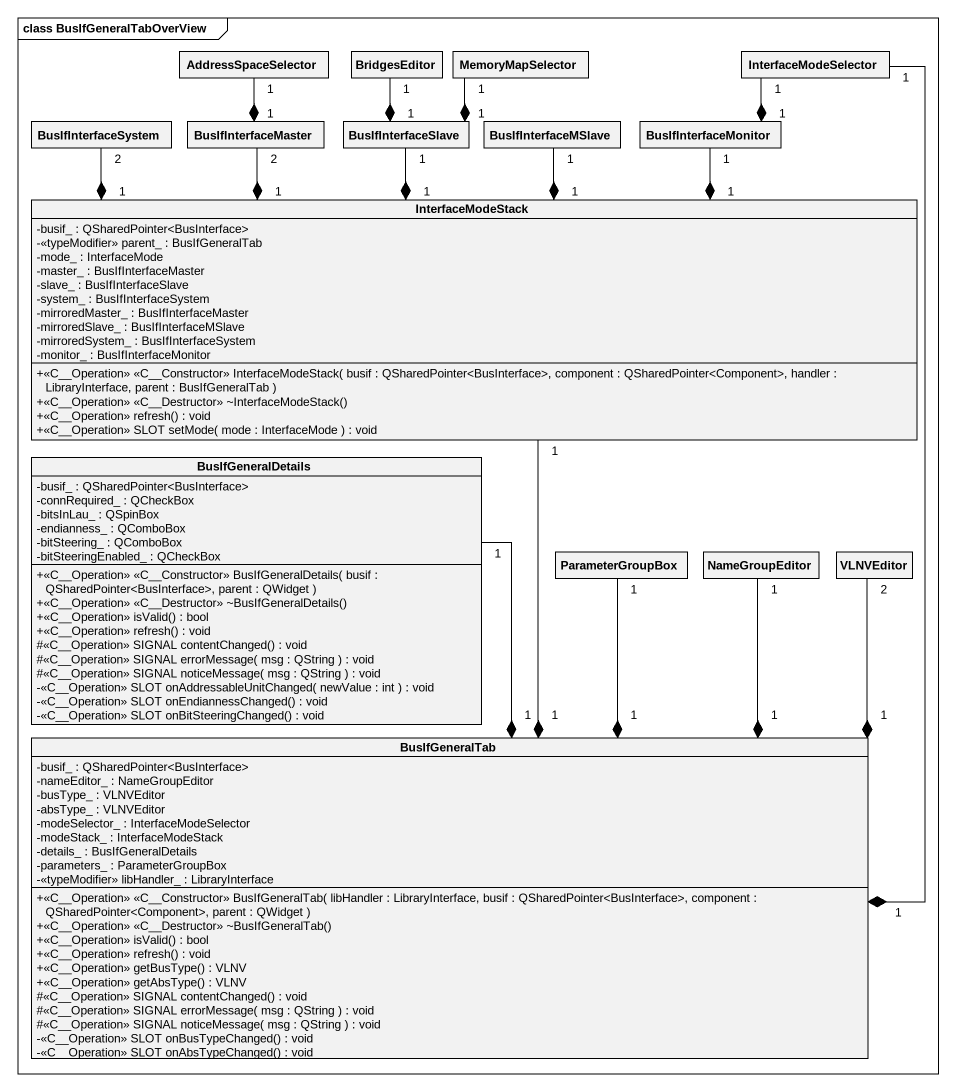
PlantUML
@startuml
mainframe class BusIfGeneralTabOverView
hide circle
hide empty members
skinparam classAttributeIconSize 0
class AddressSpaceSelector
class BridgesEditor
class MemoryMapSelector
class InterfaceModeSelector
class BusIfInterfaceSystem
class BusIfInterfaceMaster
class BusIfInterfaceSlave
class BusIfInterfaceMSlave
class BusIfInterfaceMonitor
class InterfaceModeStack {
  -busif_ : QSharedPointer<BusInterface>
  -<<typeModifier>> parent_ : BusIfGeneralTab
  -mode_ : InterfaceMode
  -master_ : BusIfInterfaceMaster
  -slave_ : BusIfInterfaceSlave
  -system_ : BusIfInterfaceSystem
  -mirroredMaster_ : BusIfInterfaceMaster
  -mirroredSlave_ : BusIfInterfaceMSlave
  -mirroredSystem_ : BusIfInterfaceSystem
  -monitor_ : BusIfInterfaceMonitor
  +<<C~__Operation>> <<C~__Constructor>> InterfaceModeStack( busif : QSharedPointer<BusInterface>, component : QSharedPointer<Component>, handler : LibraryInterface, parent : BusIfGeneralTab )
  +<<C~__Operation>> <<C~__Destructor>> ~InterfaceModeStack()
  +<<C__Operation>> refresh() : void
  +<<C__Operation>> SLOT setMode( mode : InterfaceMode ) : void
}
class BusIfGeneralDetails {
  -busif_ : QSharedPointer<BusInterface>
  -connRequired_ : QCheckBox
  -bitsInLau_ : QSpinBox
  -endianness_ : QComboBox
  -bitSteering_ : QComboBox
  -bitSteeringEnabled_ : QCheckBox
  +<<C~__Operation>> <<C~__Constructor>> BusIfGeneralDetails( busif : QSharedPointer<BusInterface>, parent : QWidget )
  +<<C~__Operation>> <<C~__Destructor>> ~BusIfGeneralDetails()
  +<<C__Operation>> isValid() : bool
  +<<C__Operation>> refresh() : void
  #<<C__Operation>> SIGNAL contentChanged() : void
  #<<C__Operation>> SIGNAL errorMessage( msg : QString ) : void
  #<<C__Operation>> SIGNAL noticeMessage( msg : QString ) : void
  -<<C__Operation>> SLOT onAddressableUnitChanged( newValue : int ) : void
  -<<C__Operation>> SLOT onEndiannessChanged() : void
  -<<C__Operation>> SLOT onBitSteeringChanged() : void
}
class ParameterGroupBox
class NameGroupEditor
class VLNVEditor
class BusIfGeneralTab {
  -busif_ : QSharedPointer<BusInterface>
  -nameEditor_ : NameGroupEditor
  -busType_ : VLNVEditor
  -absType_ : VLNVEditor
  -modeSelector_ : InterfaceModeSelector
  -modeStack_ : InterfaceModeStack
  -details_ : BusIfGeneralDetails
  -parameters_ : ParameterGroupBox
  -<<typeModifier>> libHandler_ : LibraryInterface
  +<<C~__Operation>> <<C~__Constructor>> BusIfGeneralTab( libHandler : LibraryInterface, busif : QSharedPointer<BusInterface>, component : QSharedPointer<Component>, parent : QWidget )
  +<<C~__Operation>> <<C~__Destructor>> ~BusIfGeneralTab()
  +<<C__Operation>> isValid() : bool
  +<<C__Operation>> refresh() : void
  +<<C__Operation>> getBusType() : VLNV
  +<<C__Operation>> getAbsType() : VLNV
  #<<C__Operation>> SIGNAL contentChanged() : void
  #<<C__Operation>> SIGNAL errorMessage( msg : QString ) : void
  #<<C__Operation>> SIGNAL noticeMessage( msg : QString ) : void
  -<<C__Operation>> SLOT onBusTypeChanged() : void
  -<<C__Operation>> SLOT onAbsTypeChanged() : void
}
BusIfInterfaceMaster "1" *-up- "1" AddressSpaceSelector
BusIfInterfaceSlave "1" *-up- "1" BridgesEditor
BusIfInterfaceSlave "1" *-up- "1" MemoryMapSelector
BusIfInterfaceMonitor "1" *-up- "1" InterfaceModeSelector
InterfaceModeStack "1" *-left- "2" BusIfInterfaceSystem
InterfaceModeStack "1" *-up- "2" BusIfInterfaceMaster
InterfaceModeStack "1" *-up- "1" BusIfInterfaceSlave
InterfaceModeStack "1" *-up- "1" BusIfInterfaceMSlave
InterfaceModeStack "1" *-up- "1" BusIfInterfaceMonitor
BusIfGeneralTab "1" *-up- "1" InterfaceModeSelector
BusIfGeneralTab "1" *-up- "1" InterfaceModeStack
BusIfGeneralTab "1" *-up- "1" BusIfGeneralDetails
BusIfGeneralTab "1" *-up- "1" ParameterGroupBox
BusIfGeneralTab "1" *-up- "1" NameGroupEditor
BusIfGeneralTab "1" *-up- "2" VLNVEditor
@enduml
